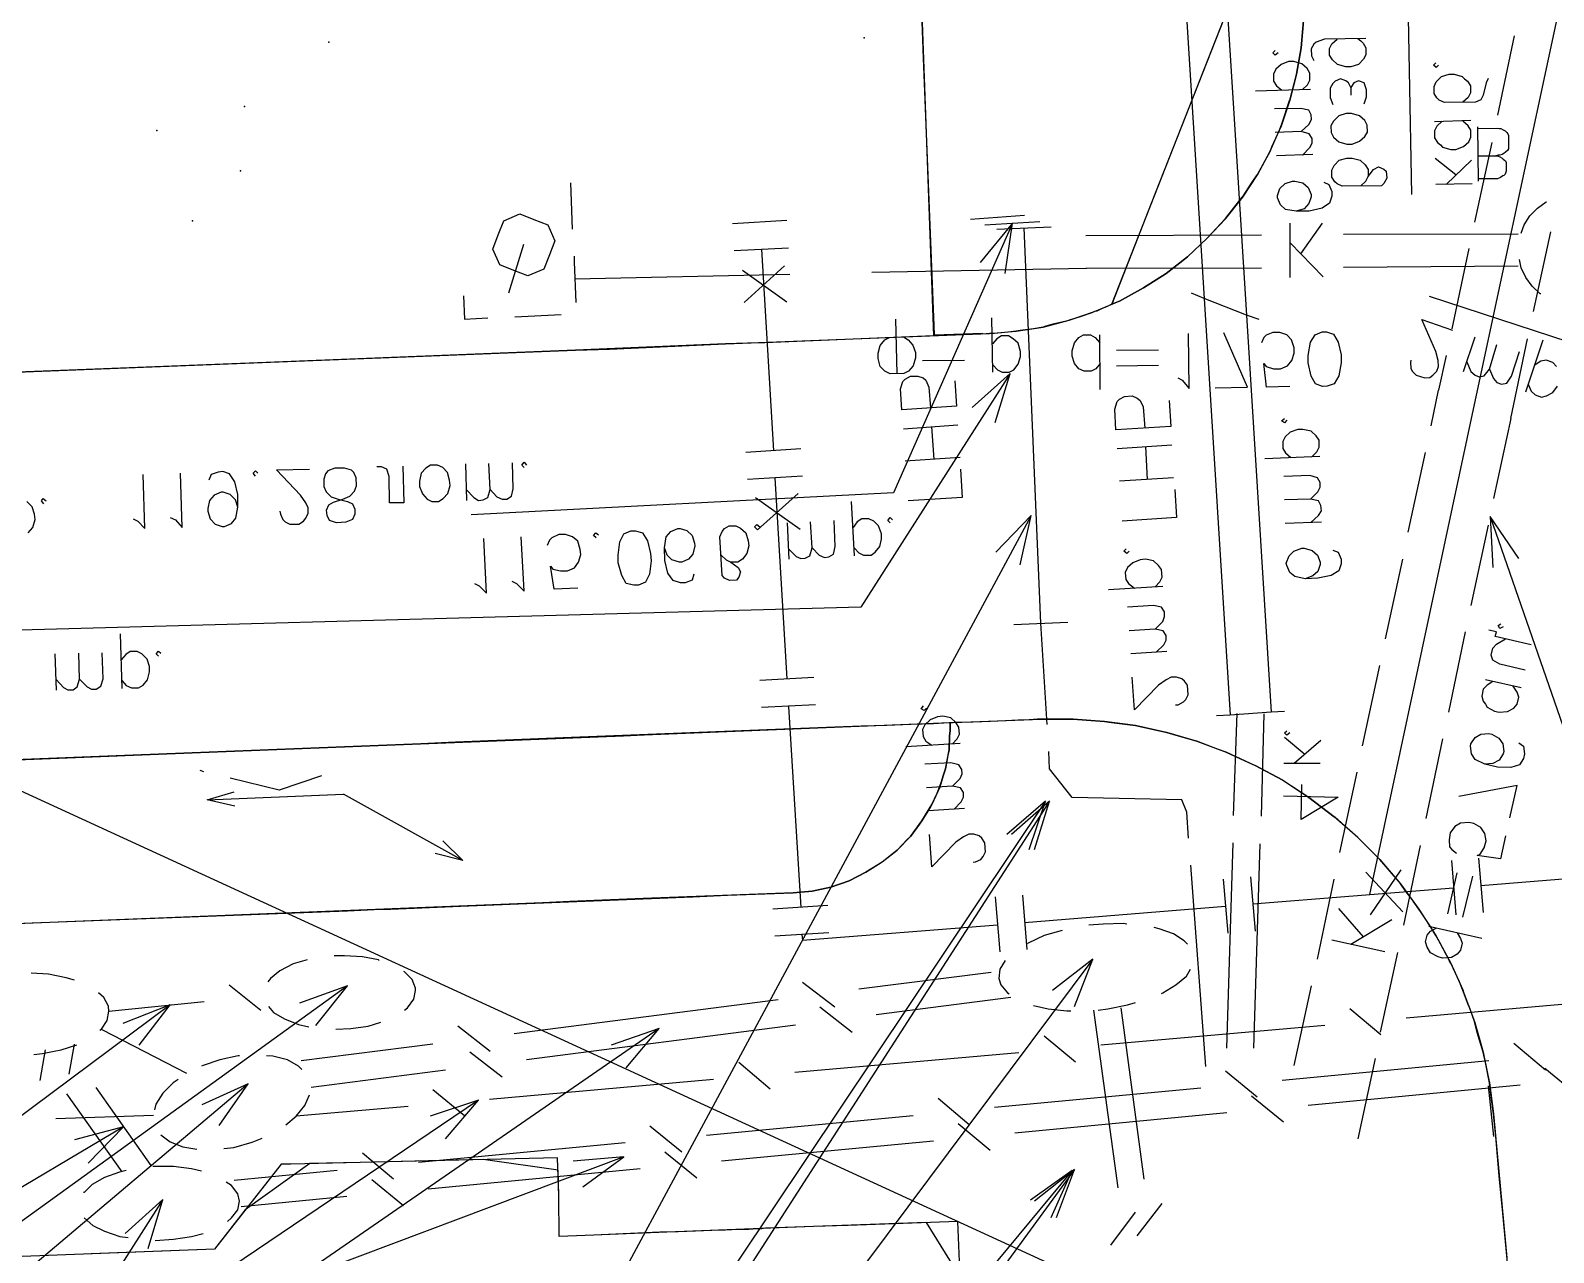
# Model space of a CAD drawing. Header units: metres. Extents: x 131 to 658, y 22 to 173.
# Drawn here: x 413.85 to 443.13, y 63.09 to 86.58 of the extents above; entities that cross this region are included whole.
import ezdxf

# ---------------------------------------------------------------- set-up
doc = ezdxf.new("R2010")
doc.units = ezdxf.units.M
for name, color, linetype in [('BOUNDARY', 7, 'Continuous'), ('BUILDING', 7, 'Continuous'), ('ELECTR_CABLE', 7, 'Continuous'), ('ELECTR_CABLE_COMM', 7, 'Continuous'), ('GAS', 7, 'Continuous'), ('GRASS', 7, 'Continuous'), ('OVERHEAD_POWER_LINE', 7, 'Continuous'), ('ROAD', 7, 'Continuous'), ('SEWER', 7, 'Continuous'), ('SIDEWALK_PATH', 7, 'Continuous'), ('TREE', 7, 'Continuous'), ('WATER_PIPELINE', 7, 'Continuous')]:
    doc.layers.add(name, color=color, linetype=linetype)

msp = doc.modelspace()

# ---------------------------------------------------------------- linework, layer by layer
at = {"layer": 'BOUNDARY'}
msp.add_lwpolyline([(431.72, 62.626), (431.076, 63.67), (428.901, 63.592), (428.901, 63.592), (427.747, 63.547), (426.082, 63.481), (424.684, 63.425), (424.684, 63.425), (424.018, 63.403), (424.018, 63.403), (424.007, 64.18), (424.007, 64.18), (423.996, 64.679), (422.554, 64.879), (420.19, 64.824), (420.19, 64.824), (419.225, 64.801), (417.982, 63.914), (417.394, 63.159), (417.394, 63.159), (415.019, 63.07)], dxfattribs=at)
at = {"layer": 'BUILDING'}
msp.add_lwpolyline([(417.449, 44.395), (417.386, 45.093), (417.32, 46.758), (417.264, 48.144), (415.599, 48.082), (413.954, 48.016), (413.931, 48.015), (411.911, 47.937), (411.843, 47.935), (410.579, 47.892), (409.899, 47.865), (379.687, 61.75), (389.49, 83.08), (442.488, 58.722), (432.685, 37.392)], close=True, dxfattribs=at)
at = {"layer": 'ELECTR_CABLE'}
for points in [[(436.458, 88.77), (435.504, 88.571), (435.504, 88.571), (440.308, 88.204), (440.308, 88.204), (440.397, 83.433)], [(435.992, 88.193), (436.413, 81.435)], [(436.78, 88.249), (437.224, 81.114)], [(439.521, 86.429), (438.722, 86.418), (438.722, 86.418), (438.566, 86.362), (438.566, 86.362), (438.522, 86.318), (438.522, 86.318), (438.466, 86.229), (438.466, 86.229), (438.477, 86.096), (438.477, 86.096), (438.522, 86.007)], [(439.365, 86.429), (439.421, 86.385), (439.421, 86.385), (439.465, 86.34), (439.465, 86.34), (439.521, 86.251), (439.521, 86.251), (439.521, 86.118), (439.521, 86.118), (439.476, 86.03), (439.476, 86.03), (439.376, 85.93), (439.376, 85.93), (439.232, 85.885), (439.232, 85.885), (439.132, 85.885), (439.132, 85.885), (438.977, 85.93), (438.977, 85.93), (438.877, 86.018), (438.877, 86.018), (438.821, 86.107), (438.821, 86.107), (438.821, 86.24), (438.821, 86.24), (438.866, 86.329), (438.866, 86.329), (438.966, 86.418)], [(437.834, 86.152), (437.778, 86.107), (437.778, 86.107), (437.734, 86.152), (437.734, 86.152), (437.778, 86.196)], [(438.3, 85.452), (438.4, 85.541), (438.4, 85.541), (438.444, 85.63), (438.444, 85.63), (438.444, 85.763), (438.444, 85.763), (438.389, 85.852), (438.389, 85.852), (438.289, 85.941), (438.289, 85.941), (438.133, 85.985), (438.133, 85.985), (438.034, 85.985), (438.034, 85.985), (437.889, 85.93), (437.889, 85.93), (437.789, 85.841), (437.789, 85.841), (437.745, 85.741), (437.745, 85.741), (437.745, 85.608), (437.745, 85.608), (437.801, 85.519), (437.801, 85.519), (437.9, 85.441)], [(440.919, 85.919), (440.874, 85.874), (440.874, 85.874), (440.819, 85.919), (440.819, 85.919), (440.863, 85.963)], [(439.232, 85.486), (439.188, 85.575), (439.188, 85.575), (439.132, 85.619), (439.132, 85.619), (439.032, 85.652), (439.032, 85.652), (438.932, 85.608), (438.932, 85.608), (438.888, 85.563), (438.888, 85.563), (438.833, 85.475), (438.833, 85.475), (438.833, 85.297), (438.833, 85.297), (438.888, 85.164)], [(439.487, 85.175), (439.532, 85.308), (439.532, 85.308), (439.532, 85.441), (439.532, 85.441), (439.487, 85.575), (439.487, 85.575), (439.376, 85.619), (439.376, 85.619), (439.288, 85.575), (439.288, 85.575), (439.232, 85.486), (439.232, 85.486), (439.232, 85.342)], [(441.873, 85.663), (441.829, 85.575), (441.829, 85.575), (441.773, 85.342), (441.773, 85.342), (441.729, 85.253), (441.729, 85.253), (441.629, 85.208), (441.629, 85.208), (441.03, 85.197), (441.03, 85.197), (440.93, 85.242), (440.93, 85.242), (440.885, 85.286), (440.885, 85.286), (440.83, 85.375), (440.83, 85.375), (440.83, 85.508), (440.83, 85.508), (440.874, 85.597), (440.874, 85.597), (440.974, 85.697), (440.974, 85.697), (441.119, 85.741), (441.119, 85.741), (441.218, 85.741), (441.218, 85.741), (441.374, 85.697), (441.374, 85.697), (441.418, 85.652), (441.418, 85.652), (441.474, 85.608), (441.474, 85.608), (441.529, 85.519), (441.529, 85.519), (441.529, 85.386), (441.529, 85.386), (441.485, 85.297), (441.485, 85.297), (441.385, 85.208)], [(438.455, 85.452), (437.401, 85.419)], [(438.278, 84.642), (438.422, 84.776), (438.422, 84.776), (438.477, 84.875), (438.477, 84.875), (438.466, 84.964), (438.466, 84.964), (438.422, 85.053), (438.422, 85.053), (438.267, 85.086), (438.267, 85.086), (437.767, 85.075)], [(439.554, 84.631), (439.543, 84.764), (439.543, 84.764), (439.498, 84.853), (439.498, 84.853), (439.399, 84.942), (439.399, 84.942), (439.243, 84.986), (439.243, 84.986), (439.143, 84.986), (439.143, 84.986), (438.999, 84.942), (438.999, 84.942), (438.899, 84.842), (438.899, 84.842), (438.844, 84.753), (438.844, 84.753), (438.855, 84.62), (438.855, 84.62), (438.899, 84.531), (438.899, 84.531), (438.999, 84.443), (438.999, 84.443), (439.154, 84.398), (439.154, 84.398), (439.254, 84.398), (439.254, 84.398), (439.399, 84.454), (439.399, 84.454), (439.498, 84.543), (439.498, 84.543), (439.554, 84.631)], [(438.3, 84.187), (438.444, 84.332), (438.444, 84.332), (438.489, 84.42), (438.489, 84.42), (438.489, 84.509), (438.489, 84.509), (438.433, 84.598), (438.433, 84.598), (438.278, 84.642), (438.278, 84.642), (437.778, 84.62)], [(441.54, 84.853), (440.841, 84.831)], [(440.985, 84.842), (440.885, 84.742), (440.885, 84.742), (440.841, 84.654), (440.841, 84.654), (440.841, 84.52), (440.841, 84.52), (440.897, 84.432), (440.897, 84.432), (440.952, 84.387), (440.952, 84.387), (440.996, 84.343), (440.996, 84.343), (441.152, 84.298), (441.152, 84.298), (441.252, 84.298), (441.252, 84.298), (441.396, 84.354), (441.396, 84.354), (441.496, 84.443), (441.496, 84.443), (441.54, 84.531), (441.54, 84.531), (441.54, 84.665), (441.54, 84.665), (441.485, 84.753), (441.485, 84.753), (441.385, 84.842)], [(438.5, 84.199), (437.801, 84.176)], [(439.421, 83.599), (439.521, 83.688), (439.521, 83.688), (439.565, 83.777), (439.565, 83.777), (439.665, 83.91), (439.665, 83.91), (439.765, 83.966), (439.765, 83.966), (439.865, 83.921), (439.865, 83.921), (439.909, 83.877), (439.909, 83.877), (439.92, 83.744), (439.92, 83.744), (439.865, 83.644), (439.865, 83.644), (439.82, 83.599), (439.82, 83.599), (439.066, 83.588), (439.066, 83.588), (438.966, 83.633), (438.966, 83.633), (438.921, 83.677), (438.921, 83.677), (438.866, 83.766), (438.866, 83.766), (438.866, 83.899), (438.866, 83.899), (438.91, 83.988), (438.91, 83.988), (439.01, 84.088), (439.01, 84.088), (439.154, 84.132), (439.154, 84.132), (439.254, 84.132), (439.254, 84.132), (439.41, 84.088), (439.41, 84.088), (439.509, 83.999), (439.509, 83.999), (439.565, 83.91), (439.565, 83.91), (439.565, 83.777)], [(441.252, 83.81), (440.852, 84.121)], [(441.551, 84.088), (441.063, 83.622)], [(438.711, 83.666), (438.81, 83.622), (438.81, 83.622), (438.866, 83.488), (438.866, 83.488), (438.866, 83.4), (438.866, 83.4), (438.821, 83.266), (438.821, 83.266), (438.677, 83.167), (438.677, 83.167), (438.433, 83.111), (438.433, 83.111), (438.178, 83.111), (438.178, 83.111), (437.978, 83.144), (437.978, 83.144), (437.878, 83.233), (437.878, 83.233), (437.823, 83.366), (437.823, 83.366), (437.823, 83.411), (437.823, 83.411), (437.867, 83.544), (437.867, 83.544), (437.967, 83.644), (437.967, 83.644), (438.111, 83.688), (438.111, 83.688), (438.156, 83.688), (438.156, 83.688), (438.311, 83.655), (438.311, 83.655), (438.411, 83.566), (438.411, 83.566), (438.466, 83.433), (438.466, 83.433), (438.466, 83.388), (438.466, 83.388), (438.422, 83.255), (438.422, 83.255), (438.333, 83.155), (438.333, 83.155), (438.178, 83.111)], [(441.562, 83.633), (440.863, 83.622)], [(432.585, 81.913), (432.729, 82.878), (432.729, 82.878), (430.443, 77.696), (430.443, 77.696), (422.321, 77.274)], [(431.919, 82.956), (432.962, 83.033)], [(432.729, 82.878), (432.108, 82.123)], [(432.197, 82.845), (433.251, 82.911)], [(432.43, 82.767), (433.473, 82.811)], [(433.273, 75.188), (432.951, 82.789)], [(437.468, 81.025), (437.224, 81.114), (437.224, 81.114), (436.413, 81.435), (436.413, 81.435), (436.169, 81.535)], [(436.413, 81.435), (436.913, 73.424)], [(446.733, 78.905), (447.632, 78.517), (447.632, 78.517), (446.112, 79.715), (446.112, 79.715), (440.741, 81.469)], [(437.224, 81.114), (437.701, 73.479)], [(440.386, 80.248), (440.375, 80.204), (440.375, 80.204), (440.386, 80.093), (440.386, 80.093), (440.408, 80.037), (440.408, 80.037), (440.486, 79.96), (440.486, 79.96), (440.652, 79.904), (440.652, 79.904), (440.752, 79.915), (440.752, 79.915), (440.808, 79.96), (440.808, 79.96), (440.885, 80.037), (440.885, 80.037), (440.919, 80.126), (440.919, 80.126), (440.908, 80.237), (440.908, 80.237), (440.863, 80.415), (440.863, 80.415), (440.597, 81.025), (440.597, 81.025), (441.185, 80.825)], [(441.396, 80.026), (441.618, 80.692)], [(441.463, 80.215), (441.54, 80.026), (441.54, 80.026), (441.618, 79.96), (441.618, 79.96), (441.696, 79.926), (441.696, 79.926), (441.795, 79.948), (441.795, 79.948), (441.895, 80.071), (441.895, 80.071), (442.04, 80.548)], [(442.594, 79.638), (442.927, 80.636)], [(441.895, 80.071), (441.973, 79.893), (441.973, 79.893), (442.04, 79.815), (442.04, 79.815), (442.128, 79.782), (442.128, 79.782), (442.228, 79.804), (442.228, 79.804), (442.317, 79.937), (442.317, 79.937), (442.472, 80.415)], [(443.183, 80.126), (443.116, 80.204), (443.116, 80.204), (442.983, 80.248), (442.983, 80.248), (442.883, 80.226), (442.883, 80.226), (442.772, 80.159)], [(432.396, 79.05), (432.685, 79.993), (432.685, 79.993), (429.811, 75.499), (429.811, 75.499), (408.261, 74.911)], [(431.62, 79.849), (431.653, 79.36), (431.653, 79.36), (430.599, 79.294), (430.599, 79.294), (430.577, 79.693), (430.577, 79.693), (430.621, 79.838), (430.621, 79.838), (430.665, 79.882), (430.665, 79.882), (430.765, 79.937), (430.765, 79.937), (430.909, 79.937), (430.909, 79.937), (431.009, 79.904), (431.009, 79.904), (431.065, 79.86), (431.065, 79.86), (431.12, 79.727), (431.12, 79.727), (431.154, 79.327)], [(432.685, 79.993), (431.953, 79.338)], [(442.639, 79.782), (442.694, 79.649), (442.694, 79.649), (442.772, 79.582), (442.772, 79.582), (442.894, 79.538), (442.894, 79.538), (442.994, 79.56), (442.994, 79.56), (443.116, 79.627), (443.116, 79.627), (443.205, 79.749)], [(435.737, 79.471), (435.77, 78.972), (435.77, 78.972), (434.716, 78.905), (434.716, 78.905), (434.693, 79.305), (434.693, 79.305), (434.738, 79.449), (434.738, 79.449), (434.782, 79.494), (434.782, 79.494), (434.882, 79.549), (434.882, 79.549), (435.026, 79.56), (435.026, 79.56), (435.126, 79.516), (435.126, 79.516), (435.182, 79.471), (435.182, 79.471), (435.237, 79.349), (435.237, 79.349), (435.271, 78.939)], [(438, 79.094), (437.956, 79.039), (437.956, 79.039), (437.9, 79.083), (437.9, 79.083), (437.956, 79.127)], [(430.632, 78.928), (431.675, 79.005)], [(431.22, 78.339), (431.176, 78.972)], [(438.477, 78.384), (438.577, 78.484), (438.577, 78.484), (438.622, 78.572), (438.622, 78.572), (438.622, 78.706), (438.622, 78.706), (438.566, 78.794), (438.566, 78.794), (438.466, 78.883), (438.466, 78.883), (438.311, 78.916), (438.311, 78.916), (438.211, 78.916), (438.211, 78.916), (438.067, 78.861), (438.067, 78.861), (437.967, 78.772), (437.967, 78.772), (437.923, 78.683), (437.923, 78.683), (437.923, 78.55), (437.923, 78.55), (437.978, 78.462), (437.978, 78.462), (438.078, 78.373)], [(434.738, 78.55), (435.792, 78.617)], [(435.326, 77.951), (435.293, 78.584)], [(431.72, 78.373), (430.665, 78.306)], [(438.633, 78.395), (437.579, 78.351)], [(431.731, 78.151), (431.764, 77.607), (431.764, 77.607), (430.721, 77.54)], [(435.825, 77.984), (434.782, 77.918)], [(438.455, 77.574), (438.6, 77.718), (438.6, 77.718), (438.644, 77.807), (438.644, 77.807), (438.644, 77.896), (438.644, 77.896), (438.588, 77.984), (438.588, 77.984), (438.444, 78.029), (438.444, 78.029), (437.945, 78.007)], [(435.848, 77.762), (435.881, 77.219), (435.881, 77.219), (434.838, 77.152)], [(429.689, 76.486), (429.633, 77.529)], [(438.466, 77.13), (438.611, 77.263), (438.611, 77.263), (438.666, 77.352), (438.666, 77.352), (438.655, 77.452), (438.655, 77.452), (438.611, 77.54), (438.611, 77.54), (438.455, 77.574), (438.455, 77.574), (437.956, 77.563)], [(432.874, 76.309), (433.084, 77.263), (418.437, 50.054), (419.211, 30.829)], [(426.604, 76.131), (426.571, 76.02), (426.571, 76.02), (426.438, 75.965), (426.438, 75.965), (426.349, 75.965), (426.349, 75.965), (426.204, 76.009), (426.204, 76.009), (426.105, 76.153), (426.105, 76.153), (426.049, 76.398), (426.049, 76.398), (426.038, 76.642), (426.038, 76.642), (426.071, 76.852), (426.071, 76.852), (426.16, 76.952), (426.16, 76.952), (426.293, 77.008), (426.293, 77.008), (426.338, 77.008), (426.338, 77.008), (426.471, 76.975), (426.471, 76.975), (426.571, 76.875), (426.571, 76.875), (426.615, 76.73), (426.615, 76.73), (426.626, 76.675), (426.626, 76.675), (426.582, 76.52), (426.582, 76.52), (426.504, 76.42), (426.504, 76.42), (426.371, 76.364), (426.371, 76.364), (426.327, 76.364), (426.327, 76.364), (426.182, 76.409), (426.182, 76.409), (426.093, 76.497), (426.093, 76.497), (426.038, 76.642)], [(427.126, 76.497), (427.225, 76.409), (427.225, 76.409), (427.314, 76.364), (427.314, 76.364), (427.458, 76.264), (427.458, 76.264), (427.503, 76.176), (427.503, 76.176), (427.47, 76.076), (427.47, 76.076), (427.425, 76.02), (427.425, 76.02), (427.292, 76.009), (427.292, 76.009), (427.192, 76.054), (427.192, 76.054), (427.148, 76.109), (427.148, 76.109), (427.103, 76.852), (427.103, 76.852), (427.148, 76.952), (427.148, 76.952), (427.192, 77.008), (427.192, 77.008), (427.281, 77.063), (427.281, 77.063), (427.414, 77.063), (427.414, 77.063), (427.503, 77.019), (427.503, 77.019), (427.603, 76.93), (427.603, 76.93), (427.647, 76.775), (427.647, 76.775), (427.658, 76.675), (427.658, 76.675), (427.625, 76.531), (427.625, 76.531), (427.536, 76.42), (427.536, 76.42), (427.447, 76.364), (427.447, 76.364), (427.314, 76.364)], [(427.825, 76.986), (427.769, 77.041), (427.769, 77.041), (427.813, 77.086), (427.813, 77.086), (427.869, 77.041)], [(428.435, 76.42), (428.402, 77.119)], [(428.424, 76.619), (428.568, 76.475), (428.568, 76.475), (428.657, 76.431), (428.657, 76.431), (428.746, 76.442), (428.746, 76.442), (428.834, 76.486), (428.834, 76.486), (428.879, 76.642), (428.879, 76.642), (428.846, 77.141)], [(428.879, 76.642), (429.012, 76.497), (429.012, 76.497), (429.112, 76.453), (429.112, 76.453), (429.201, 76.464), (429.201, 76.464), (429.289, 76.52), (429.289, 76.52), (429.323, 76.664), (429.323, 76.664), (429.3, 77.163)], [(429.689, 76.631), (429.778, 76.542), (429.778, 76.542), (429.866, 76.497), (429.866, 76.497), (430.011, 76.497), (430.011, 76.497), (430.088, 76.553), (430.088, 76.553), (430.177, 76.664), (430.177, 76.664), (430.21, 76.808), (430.21, 76.808), (430.21, 76.908), (430.21, 76.908), (430.155, 77.063), (430.155, 77.063), (430.066, 77.152), (430.066, 77.152), (429.966, 77.196), (429.966, 77.196), (429.833, 77.196), (429.833, 77.196), (429.744, 77.141), (429.744, 77.141), (429.667, 77.03)], [(430.377, 77.119), (430.332, 77.163), (430.332, 77.163), (430.377, 77.219), (430.377, 77.219), (430.421, 77.174)], [(433.084, 77.263), (432.408, 76.553)], [(438.666, 77.13), (437.967, 77.108)], [(422.387, 75.954), (422.476, 75.909), (422.476, 75.909), (422.62, 75.765), (422.62, 75.765), (422.565, 76.819)], [(423.108, 75.998), (423.197, 75.954), (423.197, 75.954), (423.342, 75.809), (423.342, 75.809), (423.286, 76.852)], [(424.373, 75.865), (423.919, 75.843), (423.919, 75.843), (423.852, 76.287), (423.852, 76.287), (423.896, 76.231), (423.896, 76.231), (424.041, 76.198), (424.041, 76.198), (424.174, 76.198), (424.174, 76.198), (424.307, 76.253), (424.307, 76.253), (424.385, 76.364), (424.385, 76.364), (424.429, 76.508), (424.429, 76.508), (424.418, 76.608), (424.418, 76.608), (424.373, 76.764), (424.373, 76.764), (424.274, 76.852), (424.274, 76.852), (424.14, 76.897), (424.14, 76.897), (424.007, 76.897), (424.007, 76.897), (423.874, 76.83), (423.874, 76.83), (423.83, 76.786), (423.83, 76.786), (423.785, 76.686)], [(424.729, 76.83), (424.673, 76.875), (424.673, 76.875), (424.718, 76.93), (424.718, 76.93), (424.773, 76.886)], [(425.45, 75.92), (425.306, 75.954), (425.306, 75.954), (425.217, 76.109), (425.217, 76.109), (425.15, 76.353), (425.15, 76.353), (425.15, 76.497), (425.15, 76.497), (425.184, 76.753), (425.184, 76.753), (425.261, 76.908), (425.261, 76.908), (425.394, 76.963), (425.394, 76.963), (425.483, 76.963), (425.483, 76.963), (425.616, 76.93), (425.616, 76.93), (425.716, 76.775), (425.716, 76.775), (425.772, 76.531), (425.772, 76.531), (425.783, 76.386), (425.783, 76.386), (425.75, 76.131), (425.75, 76.131), (425.672, 75.976), (425.672, 75.976), (425.539, 75.92), (425.539, 75.92), (425.45, 75.92)], [(434.971, 76.575), (434.927, 76.531), (434.927, 76.531), (434.871, 76.575), (434.871, 76.575), (434.915, 76.619)], [(435.47, 75.887), (435.559, 75.987), (435.559, 75.987), (435.603, 76.076), (435.603, 76.076), (435.592, 76.22), (435.592, 76.22), (435.537, 76.298), (435.537, 76.298), (435.437, 76.386), (435.437, 76.386), (435.282, 76.42), (435.282, 76.42), (435.182, 76.409), (435.182, 76.409), (435.038, 76.353), (435.038, 76.353), (434.938, 76.264), (434.938, 76.264), (434.893, 76.164), (434.893, 76.164), (434.904, 76.031), (434.904, 76.031), (434.96, 75.954), (434.96, 75.954), (435.071, 75.865)], [(438.888, 76.597), (438.988, 76.553), (438.988, 76.553), (439.043, 76.42), (439.043, 76.42), (439.043, 76.331), (439.043, 76.331), (438.999, 76.198), (438.999, 76.198), (438.855, 76.109), (438.855, 76.109), (438.6, 76.054), (438.6, 76.054), (438.355, 76.042), (438.355, 76.042), (438.156, 76.087), (438.156, 76.087), (438.056, 76.164), (438.056, 76.164), (438, 76.298), (438, 76.298), (437.989, 76.342), (437.989, 76.342), (438.045, 76.486), (438.045, 76.486), (438.133, 76.575), (438.133, 76.575), (438.289, 76.631), (438.289, 76.631), (438.333, 76.631), (438.333, 76.631), (438.489, 76.586), (438.489, 76.586), (438.588, 76.497), (438.588, 76.497), (438.644, 76.364), (438.644, 76.364), (438.644, 76.32), (438.644, 76.32), (438.6, 76.187), (438.6, 76.187), (438.5, 76.098), (438.5, 76.098), (438.355, 76.042)], [(435.615, 75.898), (434.571, 75.832)], [(435.47, 75.077), (435.615, 75.221), (435.615, 75.221), (435.648, 75.321), (435.648, 75.321), (435.648, 75.41), (435.648, 75.41), (435.592, 75.499), (435.592, 75.499), (435.437, 75.532), (435.437, 75.532), (434.938, 75.499)], [(415.618, 73.934), (415.585, 74.988)], [(432.752, 75.166), (433.795, 75.21)], [(433.395, 73.246), (433.273, 75.188)], [(435.492, 74.633), (435.637, 74.777), (435.637, 74.777), (435.681, 74.866), (435.681, 74.866), (435.681, 74.955), (435.681, 74.955), (435.626, 75.044), (435.626, 75.044), (435.47, 75.077), (435.47, 75.077), (434.971, 75.044)], [(416.317, 74.555), (416.273, 74.6), (416.273, 74.6), (416.317, 74.655), (416.317, 74.655), (416.362, 74.611)], [(414.353, 73.901), (414.331, 74.6)], [(414.353, 74.1), (414.486, 73.956), (414.486, 73.956), (414.575, 73.912), (414.575, 73.912), (414.675, 73.912), (414.675, 73.912), (414.753, 73.967), (414.753, 73.967), (414.797, 74.112), (414.797, 74.112), (414.786, 74.611)], [(414.797, 74.112), (414.941, 73.967), (414.941, 73.967), (415.03, 73.923), (415.03, 73.923), (415.119, 73.923), (415.119, 73.923), (415.208, 73.978), (415.208, 73.978), (415.252, 74.123), (415.252, 74.123), (415.23, 74.622)], [(415.607, 74.089), (415.696, 73.99), (415.696, 73.99), (415.796, 73.945), (415.796, 73.945), (415.929, 73.945), (415.929, 73.945), (416.018, 74.001), (416.018, 74.001), (416.106, 74.1), (416.106, 74.1), (416.14, 74.256), (416.14, 74.256), (416.14, 74.356), (416.14, 74.356), (416.095, 74.5), (416.095, 74.5), (415.995, 74.6), (415.995, 74.6), (415.907, 74.644), (415.907, 74.644), (415.773, 74.644), (415.773, 74.644), (415.685, 74.589), (415.685, 74.589), (415.596, 74.489)], [(435.692, 74.644), (435.004, 74.6)], [(435.859, 73.623), (435.914, 73.623), (435.914, 73.623), (436.014, 73.679), (436.014, 73.679), (436.058, 73.723), (436.058, 73.723), (436.103, 73.812), (436.103, 73.812), (436.092, 74.001), (436.092, 74.001), (436.036, 74.078), (436.036, 74.078), (435.981, 74.123), (435.981, 74.123), (435.881, 74.156), (435.881, 74.156), (435.781, 74.156), (435.781, 74.156), (435.681, 74.1), (435.681, 74.1), (435.537, 74.001), (435.537, 74.001), (435.071, 73.523), (435.071, 73.523), (435.026, 74.156)], [(431.076, 73.557), (431.032, 73.512), (431.032, 73.512), (430.976, 73.546), (430.976, 73.546), (431.02, 73.601)], [(437.956, 73.49), (437.701, 73.479), (437.701, 73.479), (436.913, 73.424), (436.913, 73.424), (436.647, 73.412)], [(431.575, 72.869), (431.664, 72.969), (431.664, 72.969), (431.708, 73.057), (431.708, 73.057), (431.697, 73.191), (431.697, 73.191), (431.642, 73.279), (431.642, 73.279), (431.542, 73.368), (431.542, 73.368), (431.387, 73.401), (431.387, 73.401), (431.287, 73.39), (431.287, 73.39), (431.143, 73.335), (431.143, 73.335), (431.043, 73.235), (431.043, 73.235), (430.998, 73.146), (430.998, 73.146), (431.009, 73.013), (431.009, 73.013), (431.065, 72.924), (431.065, 72.924), (431.176, 72.847)], [(436.979, 71.493), (437.046, 73.457)], [(437.512, 71.482), (437.568, 73.446)], [(438.056, 73.08), (438, 73.035), (438, 73.035), (437.956, 73.08), (437.956, 73.08), (438, 73.124)], [(438.344, 72.669), (437.956, 72.991)], [(438.655, 72.935), (438.145, 72.491)], [(431.72, 72.88), (430.676, 72.813)], [(436.114, 71.06), (436.081, 71.559), (436.081, 71.559), (435.981, 71.792), (435.981, 71.792), (433.872, 71.837), (433.872, 71.837), (433.44, 72.392), (433.44, 72.392), (433.428, 72.724)], [(417.183, 72.336), (417.116, 72.358)], [(431.575, 72.059), (431.72, 72.203), (431.72, 72.203), (431.764, 72.292), (431.764, 72.292), (431.753, 72.38), (431.753, 72.38), (431.697, 72.469), (431.697, 72.469), (431.542, 72.503), (431.542, 72.503), (431.043, 72.48)], [(438.644, 72.491), (437.945, 72.491)], [(419.447, 72.258), (418.636, 71.981), (418.636, 71.981), (417.693, 72.214)], [(431.609, 71.615), (431.742, 71.759), (431.742, 71.759), (431.786, 71.848), (431.786, 71.848), (431.786, 71.937), (431.786, 71.937), (431.731, 72.025), (431.731, 72.025), (431.575, 72.059), (431.575, 72.059), (431.076, 72.025)], [(437.934, 71.87), (438.988, 71.848), (438.988, 71.848), (438.278, 71.415), (438.278, 71.415), (438.289, 72.092)], [(433.051, 70.838), (433.362, 71.77), (433.362, 71.77), (418.925, 50.176), (418.925, 50.176), (419.569, 34.03)], [(433.151, 70.838), (433.44, 71.77), (433.44, 71.77), (419.779, 50.575), (419.779, 50.575), (420.09, 42.752)], [(433.362, 71.77), (432.618, 71.127)], [(433.44, 71.77), (432.707, 71.127)], [(431.808, 71.626), (431.109, 71.582)], [(431.975, 70.594), (432.019, 70.605), (432.019, 70.605), (432.119, 70.649), (432.119, 70.649), (432.163, 70.705), (432.163, 70.705), (432.208, 70.794), (432.208, 70.794), (432.197, 70.971), (432.197, 70.971), (432.141, 71.06), (432.141, 71.06), (432.086, 71.104), (432.086, 71.104), (431.986, 71.138), (431.986, 71.138), (431.886, 71.138), (431.886, 71.138), (431.786, 71.082), (431.786, 71.082), (431.642, 70.982), (431.642, 70.982), (431.176, 70.505), (431.176, 70.505), (431.131, 71.127)], [(436.846, 67.021), (436.968, 70.971)], [(437.368, 67.021), (437.49, 70.949)], [(436.447, 66.666), (436.158, 70.538)], [(441.873, 66.299), (441.973, 65.323)], [(433.473, 63.769), (433.872, 64.668), (433.872, 64.668), (423.808, 52.528), (423.808, 52.528), (424.174, 44.661)], [(433.573, 63.769), (433.917, 64.69), (433.917, 64.69), (425.75, 53.505), (425.75, 53.505), (426.105, 44.539)], [(433.872, 64.668), (433.073, 64.102)], [(433.917, 64.69), (433.151, 64.08)]]:
    msp.add_lwpolyline(points, dxfattribs=at)
at = {"layer": 'ELECTR_CABLE_COMM'}
for points in [[(434.927, 69.407), (434.86, 69.418), (434.86, 69.418), (434.472, 69.407), (434.472, 69.407), (434.194, 69.384)], [(433.684, 69.284), (433.34, 69.185), (433.34, 69.185), (433.029, 69.04), (433.029, 69.04), (432.996, 69.029)], [(436.092, 69.018), (436.025, 69.085), (436.025, 69.085), (435.825, 69.218), (435.825, 69.218), (435.548, 69.318), (435.548, 69.318), (435.448, 69.34)], [(420.556, 68.707), (420.545, 68.719), (420.545, 68.719), (420.234, 68.774), (420.234, 68.774), (419.89, 68.796), (419.89, 68.796), (419.691, 68.796)], [(419.169, 68.719), (418.903, 68.641), (418.903, 68.641), (418.648, 68.508), (418.648, 68.508), (418.47, 68.363), (418.47, 68.363), (418.415, 68.297)], [(433.917, 67.82), (434.272, 68.73), (434.272, 68.73), (421.599, 51.763), (421.599, 51.763), (421.954, 42.774)], [(432.585, 68.707), (432.485, 68.541), (432.485, 68.541), (432.463, 68.363)], [(434.272, 68.73), (433.495, 68.13)], [(435.592, 68.075), (435.615, 68.086), (435.615, 68.086), (435.87, 68.241), (435.87, 68.241), (436.07, 68.408), (436.07, 68.408), (436.147, 68.541)], [(419.336, 67.454), (419.946, 68.219), (419.946, 68.219), (411.945, 62.438), (411.945, 62.438), (412.267, 54.16)], [(414.697, 68.33), (414.542, 68.375), (414.542, 68.375), (414.198, 68.441), (414.198, 68.441), (413.865, 68.463)], [(417.671, 68.241), (418.281, 67.753)], [(419.946, 68.219), (419.025, 67.886)], [(421.255, 68.13), (421.255, 68.175), (421.255, 68.175), (421.189, 68.341), (421.189, 68.341), (421.044, 68.486), (421.044, 68.486), (421.033, 68.497)], [(429.312, 67.809), (428.69, 68.286)], [(432.319, 68.474), (429.778, 68.153)], [(432.463, 68.363), (432.507, 68.241), (432.507, 68.241), (432.63, 68.086), (432.63, 68.086), (432.663, 68.064)], [(415.363, 67.731), (415.352, 67.831), (415.352, 67.831), (415.263, 67.997), (415.263, 67.997), (415.163, 68.086)], [(415.363, 67.731), (417.194, 67.92)], [(421.044, 67.753), (421.1, 67.798), (421.1, 67.798), (421.222, 67.964), (421.222, 67.964), (421.255, 68.13)], [(428.224, 67.953), (423.153, 67.298)], [(432.696, 67.997), (430.111, 67.664)], [(444.603, 67.975), (440.297, 67.598)], [(415.94, 67.076), (416.539, 67.853), (416.539, 67.853), (408.139, 61.594), (408.139, 61.594), (408.294, 57.589)], [(415.185, 67.365), (415.219, 67.387), (415.219, 67.387), (415.33, 67.553), (415.33, 67.553), (415.363, 67.731)], [(416.539, 67.853), (415.629, 67.498)], [(418.426, 67.82), (418.526, 67.709), (418.526, 67.709), (418.736, 67.587), (418.736, 67.587), (419.003, 67.476), (419.003, 67.476), (419.202, 67.431)], [(429.644, 67.32), (429.023, 67.809)], [(433.129, 67.842), (433.417, 67.775), (433.417, 67.775), (433.772, 67.742), (433.772, 67.742), (433.85, 67.742)], [(434.76, 64.335), (434.294, 67.753)], [(434.372, 67.753), (434.56, 67.775), (434.56, 67.775), (434.938, 67.853), (434.938, 67.853), (435.093, 67.897)], [(435.259, 64.502), (434.816, 67.798)], [(439.809, 67.276), (439.21, 67.775)], [(416.861, 66.532), (415.23, 67.376)], [(425.306, 66.643), (425.938, 67.398), (425.938, 67.398), (418.892, 62.538), (418.892, 62.538), (419.091, 57.589)], [(419.724, 67.387), (420.012, 67.398), (420.012, 67.398), (420.345, 67.442), (420.345, 67.442), (420.589, 67.52)], [(422.687, 66.954), (422.065, 67.442)], [(428.557, 67.465), (423.386, 66.799)], [(425.938, 67.398), (425.017, 67.076)], [(438.733, 67.454), (434.427, 67.076)], [(413.92, 66.899), (414.087, 66.921), (414.087, 66.921), (414.309, 66.965), (414.309, 66.965), (414.442, 66.987), (414.442, 66.987), (414.742, 67.087)], [(414.597, 66.521), (414.697, 67.098)], [(421.588, 67.098), (419.058, 66.777)], [(433.939, 66.754), (433.34, 67.254)], [(442.972, 66.599), (442.361, 67.11)], [(414.042, 66.399), (414.142, 66.987)], [(417.494, 66.799), (417.172, 66.688), (417.172, 66.688), (417.138, 66.677)], [(417.871, 66.876), (417.849, 66.876), (417.849, 66.876), (417.494, 66.799)], [(419.069, 66.61), (419.003, 66.677), (419.003, 66.677), (418.792, 66.799), (418.792, 66.799), (418.514, 66.865), (418.514, 66.865), (418.392, 66.876)], [(422.92, 66.466), (422.298, 66.943)], [(428.069, 66.233), (427.47, 66.743)], [(432.851, 66.932), (428.546, 66.555)], [(441.884, 66.777), (437.912, 66.399)], [(421.832, 66.599), (419.247, 66.266)], [(437.434, 66.078), (436.824, 66.577)], [(443.571, 66.133), (442.961, 66.632)], [(417.482, 65.534), (418.037, 66.333), (418.037, 66.333), (413.61, 62.593), (413.61, 62.593), (413.931, 54.348)], [(416.173, 64.768), (415.119, 66.266)], [(416.695, 66.422), (416.595, 66.355), (416.595, 66.355), (416.395, 66.155), (416.395, 66.155), (416.262, 65.944), (416.262, 65.944), (416.24, 65.833)], [(418.037, 66.333), (417.15, 65.933)], [(422.199, 65.722), (421.588, 66.222)], [(426.981, 66.422), (422.676, 66.033)], [(436.347, 66.255), (432.385, 65.878)], [(442.483, 66.311), (438.411, 65.922)], [(415.618, 64.646), (414.553, 66.144)], [(421.832, 65.279), (422.465, 66.022), (422.465, 66.022), (417.016, 62.338), (417.016, 62.338), (417.194, 57.844)], [(418.759, 65.545), (418.958, 65.711), (418.958, 65.711), (419.125, 65.922), (419.125, 65.922), (419.214, 66.122)], [(421.111, 65.9), (418.958, 65.711)], [(422.465, 66.022), (421.533, 65.711)], [(431.897, 65.545), (431.298, 66.055)], [(437.934, 65.6), (437.323, 66.1)], [(414.342, 65.667), (416.217, 65.734)], [(430.821, 65.722), (426.848, 65.345)], [(436.846, 65.778), (432.774, 65.39)], [(414.963, 64.813), (415.64, 65.512), (415.64, 65.512), (410.114, 62.227), (410.114, 62.227), (410.314, 57.267)], [(415.64, 65.512), (414.697, 65.256)], [(416.362, 65.356), (416.539, 65.223), (416.539, 65.223), (416.783, 65.123), (416.783, 65.123), (417.05, 65.079)], [(417.571, 65.09), (417.76, 65.112), (417.76, 65.112), (418.115, 65.212), (418.115, 65.212), (418.304, 65.29)], [(426.371, 65.023), (425.761, 65.523)], [(432.297, 65.057), (431.686, 65.567)], [(420.834, 64.502), (420.234, 65.001)], [(425.283, 65.201), (421.311, 64.824)], [(426.659, 64.524), (426.049, 65.023)], [(431.209, 65.234), (427.137, 64.846)], [(417.138, 64.657), (416.95, 64.702), (416.95, 64.702), (416.606, 64.746), (416.606, 64.746), (416.251, 64.746), (416.251, 64.746), (416.206, 64.746)], [(424.473, 64.358), (425.261, 64.935), (425.261, 64.935), (418.892, 62.538), (418.892, 62.538), (419.091, 57.589)], [(425.572, 64.702), (421.499, 64.313)], [(425.261, 64.935), (424.285, 64.846)], [(415.696, 64.668), (415.563, 64.635), (415.563, 64.635), (415.274, 64.535), (415.274, 64.535), (415.041, 64.402), (415.041, 64.402), (414.886, 64.247), (414.886, 64.247), (414.875, 64.247)], [(417.871, 64.08), (417.838, 64.224), (417.838, 64.224), (417.715, 64.38), (417.715, 64.38), (417.616, 64.446)], [(419.746, 64.668), (417.771, 64.48)], [(421.022, 63.991), (420.412, 64.491)], [(416.118, 63.17), (416.395, 64.113), (416.395, 64.113), (415.374, 62.504), (415.374, 62.504), (415.696, 54.259)], [(416.395, 64.113), (415.674, 63.459)], [(419.935, 64.169), (417.904, 63.969)], [(417.638, 63.692), (417.715, 63.758), (417.715, 63.758), (417.838, 63.914), (417.838, 63.914), (417.871, 64.08)], [(434.616, 63.237), (435.093, 63.869)], [(435.126, 63.414), (435.603, 64.036)], [(414.886, 63.758), (415.052, 63.614), (415.052, 63.614), (415.274, 63.503), (415.274, 63.503), (415.574, 63.403), (415.574, 63.403), (415.729, 63.381)], [(416.251, 63.326), (416.606, 63.348), (416.606, 63.348), (416.95, 63.403), (416.95, 63.403), (417.172, 63.459)]]:
    msp.add_lwpolyline(points, dxfattribs=at)
at = {"layer": 'GAS'}
for points in [[(428.391, 82.934), (427.347, 82.867)], [(428.424, 82.401), (427.381, 82.345)], [(427.902, 82.379), (428.135, 78.506)], [(427.536, 81.979), (428.391, 81.369)], [(427.569, 81.358), (428.346, 82.057)], [(428.657, 78.539), (427.603, 78.473)], [(428.69, 78.018), (427.636, 77.951)], [(428.158, 77.984), (428.391, 74.123)], [(427.791, 77.607), (428.646, 76.997)], [(427.825, 76.986), (428.612, 77.685)], [(428.912, 74.145), (427.869, 74.089)], [(428.945, 73.623), (427.902, 73.568)], [(428.424, 73.59), (428.657, 69.728)], [(441.163, 70.627), (441.252, 69.584)], [(441.684, 70.672), (441.773, 69.628)], [(436.78, 70.272), (436.868, 69.229)], [(437.301, 70.317), (437.39, 69.273)], [(440.231, 69.64), (439.521, 70.405)], [(439.609, 69.584), (440.197, 70.45)], [(441.729, 70.15), (445.591, 70.461)], [(437.346, 69.795), (441.207, 70.106)], [(429.178, 69.762), (428.124, 69.695)], [(432.396, 69.928), (432.485, 68.874)], [(432.918, 69.961), (433.007, 68.918)], [(432.962, 69.44), (436.824, 69.751)], [(428.679, 69.207), (428.69, 69.096), (428.69, 69.096), (432.441, 69.395)], [(429.201, 69.24), (428.158, 69.174)]]:
    msp.add_lwpolyline(points, dxfattribs=at)
at = {"layer": 'GRASS'}
for points in [[(398.008, 88.382), (416.339, 88.837), (419.979, 88.926), (423.342, 89.003), (429.866, 89.159), (430.066, 89.148), (430.255, 89.092), (430.432, 89.015), (430.599, 88.892), (430.732, 88.748), (430.832, 88.571), (430.898, 88.382), (430.932, 88.271), (430.943, 88.16), (431.209, 80.714), (427.969, 80.581), (427.913, 80.581), (427.847, 80.581), (427.214, 80.559), (424.329, 80.437), (418.381, 80.204), (414.431, 80.048), (410.414, 79.893), (392.37, 79.172)], [(410.88, 72.458), (416.473, 72.68), (425.25, 73.024), (425.65, 73.046), (431.531, 73.279), (431.531, 73.124), (431.52, 73.024), (431.509, 72.758), (431.487, 72.647), (431.442, 72.392), (431.398, 72.258), (431.331, 72.036), (431.176, 71.704), (431.143, 71.648), (430.987, 71.393), (430.943, 71.326), (430.765, 71.093), (430.71, 71.038), (430.51, 70.827), (430.222, 70.594), (429.911, 70.405), (429.589, 70.239), (429.234, 70.117), (428.879, 70.039), (428.513, 70.006), (425.627, 69.895), (424.218, 69.839), (423.697, 69.817), (411.49, 69.329)]]:
    msp.add_lwpolyline(points, dxfattribs=at)
at = {"layer": 'OVERHEAD_POWER_LINE'}
for points in [[(417.782, 71.67), (417.249, 71.792), (417.249, 71.792), (417.771, 71.948)], [(417.249, 71.792), (419.868, 71.903)], [(422.165, 70.627), (419.868, 71.903)], [(421.777, 71.004), (422.165, 70.627), (422.165, 70.627), (421.633, 70.76)]]:
    msp.add_lwpolyline(points, dxfattribs=at)
at = {"layer": 'ROAD'}
for points in [[(403.489, 79.616), (424.329, 80.437), (424.983, 80.459), (424.984, 80.459), (427.214, 80.559), (432.285, 80.759), (432.286, 80.759), (432.795, 80.803), (432.796, 80.803), (433.316, 80.881), (433.317, 80.881), (433.318, 80.881), (433.816, 81.014), (433.817, 81.014), (434.304, 81.18), (434.305, 81.18), (434.781, 81.38), (434.782, 81.38), (434.783, 81.38), (435.248, 81.635), (435.248, 81.636), (435.68, 81.912), (435.681, 81.913), (436.091, 82.234), (436.092, 82.235), (436.468, 82.589), (436.469, 82.589), (436.469, 82.59), (436.823, 82.966), (436.824, 82.967), (437.145, 83.377), (437.146, 83.378), (437.334, 83.666), (437.434, 83.809), (437.434, 83.81), (437.435, 83.811), (437.678, 84.265), (437.678, 84.266), (437.864, 84.685), (437.864, 84.686), (437.905, 84.79), (437.905, 84.791), (438.055, 85.241), (438.055, 85.242), (438.056, 85.242), (438.189, 85.74), (438.189, 85.741), (438.189, 85.742), (438.277, 86.251), (438.277, 86.252), (438.278, 86.252), (438.322, 86.772)], [(442.375, 61.468), (442.15, 63.847), (442.084, 64.568), (442.017, 65.323), (441.973, 65.756), (441.928, 66.077), (441.928, 66.078), (441.895, 66.354), (441.895, 66.355), (441.895, 66.356), (441.817, 66.743), (441.817, 66.744), (441.773, 66.943), (441.773, 66.944), (441.662, 67.32), (441.662, 67.321), (441.607, 67.531), (441.606, 67.531), (441.606, 67.532), (441.496, 67.842), (441.495, 67.842), (441.396, 68.097), (441.318, 68.296), (441.318, 68.297), (441.152, 68.652), (441.151, 68.652), (441.129, 68.696), (441.129, 68.697), (440.941, 69.051), (440.941, 69.052), (440.863, 69.185), (440.763, 69.362), (440.763, 69.363), (440.586, 69.629), (440.541, 69.695), (440.43, 69.85), (440.43, 69.851), (440.297, 70.028), (440.186, 70.183), (440.186, 70.184), (439.787, 70.649), (439.786, 70.65), (439.365, 71.071), (438.91, 71.47), (438.91, 71.471), (438.422, 71.837), (438.421, 71.837), (437.923, 72.169), (437.923, 72.17), (437.922, 72.17), (437.39, 72.458), (437.389, 72.458), (436.836, 72.713), (436.835, 72.713), (436.835, 72.714), (436.834, 72.714), (436.669, 72.769), (436.668, 72.769), (436.27, 72.924), (436.269, 72.924), (436.268, 72.924), (435.692, 73.091), (435.691, 73.091), (435.093, 73.224), (435.092, 73.224), (434.494, 73.302), (434.493, 73.302), (433.895, 73.346), (433.894, 73.346), (433.207, 73.346), (433.206, 73.346), (433.051, 73.335), (432.84, 73.324), (432.596, 73.313), (432.307, 73.302), (431.975, 73.29), (431.608, 73.279), (431.209, 73.257), (430.776, 73.246), (430.31, 73.224), (429.822, 73.213), (429.311, 73.191), (424.251, 72.991), (422.021, 72.902), (421.355, 72.869), (400.526, 72.048)]]:
    msp.add_lwpolyline(points, dxfattribs=at)
at = {"layer": 'SEWER'}
for points in [[(441.607, 79.394), (443.504, 88.249)], [(442.372, 86.484), (442.051, 84.953)], [(441.94, 84.432), (441.607, 82.9)], [(424.274, 82.767), (424.24, 83.655)], [(442.506, 82.689), (442.561, 82.845), (442.561, 82.845), (442.672, 83.022), (442.672, 83.022), (442.816, 83.167), (442.816, 83.167), (442.983, 83.289), (442.983, 83.289), (442.994, 83.289)], [(423.528, 82.953), (423.799, 82.846), (423.933, 82.541), (423.827, 82.27), (423.827, 82.27), (423.72, 81.998), (423.415, 81.865), (423.144, 81.971), (423.144, 81.971), (422.873, 82.077), (422.739, 82.383), (422.845, 82.654), (422.845, 82.654), (422.951, 82.925), (423.257, 83.059), (423.528, 82.953)], [(438.067, 81.835), (438.067, 82.878)], [(438.267, 82.29), (438.688, 82.878)], [(434.139, 82.645), (437.512, 82.656)], [(439.088, 82.667), (442.45, 82.678)], [(442.739, 81.18), (443.072, 82.712)], [(423.33, 82.467), (423.042, 81.535)], [(438.067, 82.501), (438.699, 81.846)], [(441.496, 82.39), (441.174, 80.847)], [(424.34, 81.358), (424.307, 82.135), (424.307, 82.135), (424.307, 82.246)], [(430.022, 81.935), (434.15, 82.012)], [(434.139, 82.012), (437.512, 82.024)], [(439.088, 82.035), (442.45, 82.057)], [(442.883, 81.524), (442.872, 81.524), (442.872, 81.524), (442.716, 81.668), (442.716, 81.668), (442.594, 81.835), (442.594, 81.835), (442.506, 82.024), (442.506, 82.024), (442.472, 82.179)], [(424.318, 81.813), (428.446, 81.902)], [(422.176, 81.48), (422.199, 81.036)], [(423.164, 81.08), (424.052, 81.125)], [(422.199, 81.036), (422.642, 81.058)], [(430.51, 79.982), (430.488, 81.036)], [(432.352, 80.015), (432.33, 81.058)], [(430.643, 79.993), (430.377, 79.982), (430.377, 79.982), (430.277, 80.037), (430.277, 80.037), (430.188, 80.126), (430.188, 80.126), (430.144, 80.281), (430.144, 80.281), (430.144, 80.381), (430.144, 80.381), (430.188, 80.526), (430.188, 80.526), (430.277, 80.636), (430.277, 80.636), (430.366, 80.681), (430.366, 80.681), (430.632, 80.692), (430.632, 80.692), (430.721, 80.636), (430.721, 80.636), (430.81, 80.537), (430.81, 80.537), (430.865, 80.392), (430.865, 80.392), (430.865, 80.292), (430.865, 80.292), (430.821, 80.137), (430.821, 80.137), (430.732, 80.037), (430.732, 80.037), (430.643, 79.993)], [(432.352, 80.159), (432.441, 80.059), (432.441, 80.059), (432.53, 80.015), (432.53, 80.015), (432.663, 80.015), (432.663, 80.015), (432.752, 80.059), (432.752, 80.059), (432.84, 80.17), (432.84, 80.17), (432.885, 80.315), (432.885, 80.315), (432.885, 80.415), (432.885, 80.415), (432.84, 80.57), (432.84, 80.57), (432.74, 80.659), (432.74, 80.659), (432.652, 80.714), (432.652, 80.714), (432.519, 80.714), (432.519, 80.714), (432.43, 80.659), (432.43, 80.659), (432.341, 80.559)], [(434.416, 80.182), (434.327, 80.082), (434.327, 80.082), (434.239, 80.037), (434.239, 80.037), (434.105, 80.037), (434.105, 80.037), (434.005, 80.082), (434.005, 80.082), (433.917, 80.182), (433.917, 80.182), (433.872, 80.326), (433.872, 80.326), (433.872, 80.426), (433.872, 80.426), (433.917, 80.581), (433.917, 80.581), (434.005, 80.681), (434.005, 80.681), (434.094, 80.736), (434.094, 80.736), (434.227, 80.736), (434.227, 80.736), (434.316, 80.681), (434.316, 80.681), (434.405, 80.581)], [(434.416, 79.682), (434.405, 80.736)], [(435.903, 79.904), (435.992, 79.86), (435.992, 79.86), (436.125, 79.704), (436.125, 79.704), (436.114, 80.759)], [(436.624, 79.715), (437.246, 79.727), (437.246, 79.727), (436.791, 80.77)], [(438.056, 79.738), (437.612, 79.727), (437.612, 79.727), (437.556, 80.182), (437.556, 80.182), (437.601, 80.126), (437.601, 80.126), (437.745, 80.082), (437.745, 80.082), (437.878, 80.082), (437.878, 80.082), (438.011, 80.137), (438.011, 80.137), (438.1, 80.237), (438.1, 80.237), (438.145, 80.381), (438.145, 80.381), (438.145, 80.481), (438.145, 80.481), (438.089, 80.636), (438.089, 80.636), (438, 80.736), (438, 80.736), (437.867, 80.781), (437.867, 80.781), (437.734, 80.781), (437.734, 80.781), (437.601, 80.725), (437.601, 80.725), (437.556, 80.681), (437.556, 80.681), (437.512, 80.581)], [(438.688, 79.738), (438.555, 79.793), (438.555, 79.793), (438.466, 79.937), (438.466, 79.937), (438.411, 80.193), (438.411, 80.193), (438.411, 80.337), (438.411, 80.337), (438.455, 80.592), (438.455, 80.592), (438.544, 80.736), (438.544, 80.736), (438.677, 80.792), (438.677, 80.792), (438.766, 80.792), (438.766, 80.792), (438.899, 80.747), (438.899, 80.747), (438.988, 80.592), (438.988, 80.592), (439.043, 80.348), (439.043, 80.348), (439.043, 80.193), (439.043, 80.193), (438.999, 79.948), (438.999, 79.948), (438.91, 79.793), (438.91, 79.793), (438.777, 79.749), (438.777, 79.749), (438.688, 79.738)], [(442.306, 79.127), (442.628, 80.659)], [(430.998, 80.237), (431.808, 80.248)], [(434.727, 80.437), (435.537, 80.448)], [(441.063, 80.337), (440.919, 79.671)], [(434.727, 80.137), (435.537, 80.148)], [(440.775, 78.983), (440.919, 79.671)], [(439.598, 69.973), (441.607, 79.394)], [(442.306, 79.127), (441.973, 77.585)], [(440.331, 76.941), (440.664, 78.473)], [(419.735, 77.119), (419.602, 77.163), (419.602, 77.163), (419.558, 77.263), (419.558, 77.263), (419.546, 77.363), (419.546, 77.363), (419.591, 77.463), (419.591, 77.463), (419.68, 77.518), (419.68, 77.518), (419.857, 77.574), (419.857, 77.574), (419.99, 77.629), (419.99, 77.629), (420.079, 77.729), (420.079, 77.729), (420.123, 77.829), (420.123, 77.829), (420.112, 77.984), (420.112, 77.984), (420.068, 78.084), (420.068, 78.084), (420.024, 78.129), (420.024, 78.129), (419.89, 78.173), (419.89, 78.173), (419.702, 78.173), (419.702, 78.173), (419.569, 78.118), (419.569, 78.118), (419.524, 78.062), (419.524, 78.062), (419.491, 77.962), (419.491, 77.962), (419.491, 77.818), (419.491, 77.818), (419.535, 77.718), (419.535, 77.718), (419.635, 77.618), (419.635, 77.618), (419.768, 77.574), (419.768, 77.574), (419.946, 77.529), (419.946, 77.529), (420.046, 77.485), (420.046, 77.485), (420.09, 77.385), (420.09, 77.385), (420.09, 77.285), (420.09, 77.285), (420.046, 77.185), (420.046, 77.185), (419.913, 77.13), (419.913, 77.13), (419.735, 77.119)], [(421.011, 78.206), (421.033, 77.507), (421.033, 77.507), (420.756, 77.507), (420.756, 77.507), (420.745, 78.007), (420.745, 78.007), (420.7, 78.151), (420.7, 78.151), (420.601, 78.195), (420.601, 78.195), (420.512, 78.195)], [(421.566, 77.529), (421.699, 77.529), (421.699, 77.529), (421.788, 77.585), (421.788, 77.585), (421.877, 77.685), (421.877, 77.685), (421.921, 77.84), (421.921, 77.84), (421.91, 77.94), (421.91, 77.94), (421.866, 78.084), (421.866, 78.084), (421.777, 78.184), (421.777, 78.184), (421.677, 78.228), (421.677, 78.228), (421.544, 78.228), (421.544, 78.228), (421.455, 78.173), (421.455, 78.173), (421.366, 78.073), (421.366, 78.073), (421.333, 77.918), (421.333, 77.918), (421.333, 77.818), (421.333, 77.818), (421.388, 77.674), (421.388, 77.674), (421.477, 77.574), (421.477, 77.574), (421.566, 77.529)], [(422.243, 77.552), (422.221, 78.251)], [(422.232, 77.751), (422.376, 77.607), (422.376, 77.607), (422.465, 77.552), (422.465, 77.552), (422.554, 77.563), (422.554, 77.563), (422.642, 77.607), (422.642, 77.607), (422.687, 77.762), (422.687, 77.762), (422.665, 78.262)], [(422.687, 77.762), (422.82, 77.618), (422.82, 77.618), (422.92, 77.574), (422.92, 77.574), (423.009, 77.574), (423.009, 77.574), (423.097, 77.629), (423.097, 77.629), (423.131, 77.774), (423.131, 77.774), (423.12, 78.273)], [(423.342, 78.184), (423.297, 78.228), (423.297, 78.228), (423.342, 78.284), (423.342, 78.284), (423.386, 78.228)], [(415.829, 77.196), (415.918, 77.152), (415.918, 77.152), (416.051, 77.008), (416.051, 77.008), (416.018, 78.051)], [(416.539, 77.219), (416.639, 77.174), (416.639, 77.174), (416.772, 77.03), (416.772, 77.03), (416.739, 78.073)], [(417.838, 77.418), (417.793, 77.563), (417.793, 77.563), (417.693, 77.663), (417.693, 77.663), (417.56, 77.707), (417.56, 77.707), (417.516, 77.707), (417.516, 77.707), (417.383, 77.651), (417.383, 77.651), (417.294, 77.552), (417.294, 77.552), (417.26, 77.396), (417.26, 77.396), (417.26, 77.341), (417.26, 77.341), (417.305, 77.196), (417.305, 77.196), (417.405, 77.097), (417.405, 77.097), (417.538, 77.052), (417.538, 77.052), (417.582, 77.052), (417.582, 77.052), (417.715, 77.108), (417.715, 77.108), (417.804, 77.208), (417.804, 77.208), (417.838, 77.418), (417.838, 77.418), (417.838, 77.663), (417.838, 77.663), (417.782, 77.907), (417.782, 77.907), (417.682, 78.062), (417.682, 78.062), (417.549, 78.106), (417.549, 78.106), (417.46, 78.095), (417.46, 78.095), (417.327, 78.051), (417.327, 78.051), (417.283, 77.94)], [(418.181, 78.018), (418.137, 78.073), (418.137, 78.073), (418.181, 78.118), (418.181, 78.118), (418.226, 78.073)], [(418.648, 77.341), (418.659, 77.285), (418.659, 77.285), (418.703, 77.185), (418.703, 77.185), (418.747, 77.141), (418.747, 77.141), (418.836, 77.097), (418.836, 77.097), (419.014, 77.097), (419.014, 77.097), (419.103, 77.152), (419.103, 77.152), (419.147, 77.208), (419.147, 77.208), (419.191, 77.307), (419.191, 77.307), (419.191, 77.407), (419.191, 77.407), (419.147, 77.507), (419.147, 77.507), (419.047, 77.651), (419.047, 77.651), (418.581, 78.14), (418.581, 78.14), (419.214, 78.151)], [(441.873, 77.074), (441.54, 75.532)], [(442.461, 76.431), (441.906, 77.241), (455.533, 37.981), (456.828, 23.782)], [(441.906, 77.241), (441.962, 76.264)], [(439.898, 74.888), (440.231, 76.42)], [(441.429, 75.022), (441.107, 73.479)], [(442.694, 74.777), (442.006, 74.933), (442.006, 74.933), (442.028, 75.022), (442.028, 75.022), (441.884, 75.055)], [(442.162, 75.121), (442.095, 75.088), (442.095, 75.088), (442.062, 75.144), (442.062, 75.144), (442.117, 75.177)], [(442.583, 74.289), (442.095, 74.4), (442.095, 74.4), (441.962, 74.478), (441.962, 74.478), (441.929, 74.578), (441.929, 74.578), (441.962, 74.711), (441.962, 74.711), (442.028, 74.788), (442.028, 74.788), (442.206, 74.888)], [(439.454, 72.835), (439.787, 74.378)], [(441.962, 74.067), (441.851, 74.001), (441.851, 74.001), (441.773, 73.923), (441.773, 73.923), (441.751, 73.79), (441.751, 73.79), (441.773, 73.69), (441.773, 73.69), (441.818, 73.634), (441.818, 73.634), (441.851, 73.579), (441.851, 73.579), (441.995, 73.501), (441.995, 73.501), (442.084, 73.479), (442.084, 73.479), (442.239, 73.49), (442.239, 73.49), (442.361, 73.557), (442.361, 73.557), (442.428, 73.634), (442.428, 73.634), (442.461, 73.768), (442.461, 73.768), (442.428, 73.867), (442.428, 73.867), (442.35, 73.978)], [(442.506, 73.945), (441.818, 74.1)], [(440.996, 72.969), (440.675, 71.437)], [(442.461, 72.891), (442.55, 72.824), (442.55, 72.824), (442.572, 72.68), (442.572, 72.68), (442.55, 72.591), (442.55, 72.591), (442.472, 72.469), (442.472, 72.469), (442.306, 72.414), (442.306, 72.414), (442.051, 72.425), (442.051, 72.425), (441.807, 72.48), (441.807, 72.48), (441.618, 72.569), (441.618, 72.569), (441.551, 72.68), (441.551, 72.68), (441.529, 72.824), (441.529, 72.824), (441.54, 72.869), (441.54, 72.869), (441.618, 72.991), (441.618, 72.991), (441.729, 73.057), (441.729, 73.057), (441.884, 73.069), (441.884, 73.069), (441.94, 73.057), (441.94, 73.057), (442.073, 72.98), (442.073, 72.98), (442.151, 72.869), (442.151, 72.869), (442.173, 72.724), (442.173, 72.724), (442.162, 72.68), (442.162, 72.68), (442.084, 72.558), (442.084, 72.558), (441.962, 72.491), (441.962, 72.491), (441.807, 72.48)], [(439.021, 70.783), (439.354, 72.325)], [(442.284, 71.448), (442.428, 72.07), (442.428, 72.07), (441.307, 71.859)], [(442.206, 71.104), (442.106, 70.66), (442.106, 70.66), (441.662, 70.727), (441.662, 70.727), (441.718, 70.749), (441.718, 70.749), (441.795, 70.871), (441.795, 70.871), (441.829, 71.004), (441.829, 71.004), (441.807, 71.149), (441.807, 71.149), (441.729, 71.26), (441.729, 71.26), (441.596, 71.337), (441.596, 71.337), (441.496, 71.36), (441.496, 71.36), (441.34, 71.348), (441.34, 71.348), (441.229, 71.282), (441.229, 71.282), (441.141, 71.16), (441.141, 71.16), (441.119, 71.027), (441.119, 71.027), (441.13, 70.894), (441.13, 70.894), (441.174, 70.838), (441.174, 70.838), (441.263, 70.771)], [(440.564, 70.916), (440.242, 69.384)], [(438.588, 68.73), (438.91, 70.272)], [(441.096, 69.606), (441.274, 70.394)], [(441.385, 69.54), (441.573, 70.328)], [(439.476, 69.162), (438.999, 69.706)], [(439.232, 69.018), (440.02, 69.495)], [(439.887, 68.874), (438.866, 69.096)], [(441.274, 69.24), (441.34, 69.129), (441.34, 69.129), (441.374, 69.04), (441.374, 69.04), (441.34, 68.907), (441.34, 68.907), (441.274, 68.83), (441.274, 68.83), (441.163, 68.763), (441.163, 68.763), (440.996, 68.752), (440.996, 68.752), (440.908, 68.774), (440.908, 68.774), (440.763, 68.852), (440.763, 68.852), (440.697, 68.963), (440.697, 68.963), (440.664, 69.063), (440.664, 69.063), (440.697, 69.196), (440.697, 69.196), (440.763, 69.273), (440.763, 69.273), (440.874, 69.329)], [(441.751, 69.129), (440.73, 69.362)], [(440.131, 68.863), (439.798, 67.331)], [(438.145, 66.688), (438.477, 68.219)], [(439.698, 66.821), (439.365, 65.279)]]:
    msp.add_lwpolyline(points, dxfattribs=at)
at = {"layer": 'SIDEWALK_PATH'}
for points in [[(438.2, 90.391), (435.393, 83.255), (434.638, 81.324), (434.549, 81.28), (434.438, 81.236), (434.35, 81.191), (434.305, 81.18), (434.25, 81.158), (434.028, 81.08), (433.817, 81.014), (433.784, 81.003), (433.65, 80.969), (433.506, 80.936), (433.351, 80.892), (433.317, 80.881), (433.129, 80.847), (432.874, 80.814), (432.796, 80.803), (432.696, 80.792), (432.519, 80.77), (432.385, 80.759), (432.285, 80.759), (432.152, 80.747), (432.152, 80.759), (431.231, 80.725), (431.22, 80.914), (431.02, 86.052), (430.943, 88.16)], [(400.682, 68.907), (413.887, 69.429), (419.946, 69.662), (420.589, 69.695), (420.778, 69.695), (422.121, 69.751), (425.949, 69.906), (426.26, 69.917), (426.582, 69.928), (427.248, 69.961), (428.513, 70.006), (428.879, 70.039), (429.234, 70.117), (429.589, 70.239), (429.911, 70.405), (430.222, 70.605), (430.51, 70.827), (430.765, 71.093), (430.987, 71.393), (431.176, 71.704), (431.278, 71.922), (431.359, 72.13), (431.398, 72.258), (431.442, 72.392), (431.509, 72.758), (431.52, 73.024), (431.531, 73.124), (431.531, 73.279), (431.586, 73.279), (433.284, 73.346), (433.384, 73.346), (433.895, 73.346), (434.494, 73.302), (434.583, 73.29), (435.093, 73.224), (435.692, 73.091), (435.803, 73.057), (436.269, 72.924), (436.835, 72.713), (437.113, 72.58), (437.39, 72.458), (437.923, 72.17), (438.167, 72.014), (438.422, 71.837), (438.91, 71.471), (438.921, 71.471), (439.365, 71.071), (439.465, 70.971), (439.787, 70.649), (440.186, 70.183), (440.541, 69.695), (440.863, 69.185), (441.152, 68.652), (441.385, 68.142), (441.396, 68.097), (441.607, 67.531), (441.696, 67.221), (441.773, 66.943), (441.862, 66.499), (441.895, 66.355), (441.973, 65.756), (442.228, 62.993)], [(431.72, 62.615), (431.675, 63.692), (430.799, 63.658), (429.567, 63.614), (428.901, 63.592), (428.002, 63.559), (427.98, 63.559), (427.913, 63.547), (427.813, 63.547), (427.658, 63.536), (427.458, 63.536), (427.214, 63.525), (426.948, 63.514), (426.637, 63.503), (426.304, 63.492), (425.949, 63.481), (424.684, 63.425), (424.018, 63.403), (424.007, 64.18), (423.985, 64.912), (420.19, 64.824), (418.858, 64.79), (418.67, 64.79), (417.394, 63.159), (411.335, 62.926)]]:
    msp.add_lwpolyline(points, dxfattribs=at)
msp.add_lwpolyline([(434.638, 81.324), (438.2, 90.391), (438.211, 90.113), (438.244, 89.27), (438.267, 88.526), (438.3, 87.86), (438.322, 87.295), (438.322, 86.773), (438.278, 86.251), (438.189, 85.741), (438.056, 85.242), (437.889, 84.742), (437.708, 84.341), (437.679, 84.265), (437.434, 83.81), (437.146, 83.377), (436.824, 82.967), (436.469, 82.59), (436.092, 82.234), (435.681, 81.913), (435.248, 81.635), (434.782, 81.38)], close=True, dxfattribs=at)
at = {"layer": 'TREE'}
for p in [(419.589, 86.362), (429.876, 86.44), (417.965, 85.125), (416.282, 84.663), (417.891, 83.888), (416.966, 82.925)]:
    msp.add_point(p, dxfattribs=at)
at = {"layer": 'WATER_PIPELINE'}
for points in [[(441.684, 83.688), (441.673, 84.731)], [(441.673, 84.698), (442.051, 84.709), (442.051, 84.709), (442.084, 84.698), (442.084, 84.698), (442.117, 84.698), (442.117, 84.698), (442.162, 84.676), (442.162, 84.676), (442.195, 84.654), (442.195, 84.654), (442.228, 84.62), (442.228, 84.62), (442.25, 84.598), (442.25, 84.598), (442.262, 84.565), (442.262, 84.565), (442.262, 84.543), (442.262, 84.543), (442.262, 84.343), (442.262, 84.343), (442.262, 84.31), (442.262, 84.31), (442.239, 84.276), (442.239, 84.276), (442.206, 84.243), (442.206, 84.243), (442.173, 84.221), (442.173, 84.221), (442.139, 84.199), (442.139, 84.199), (442.095, 84.187), (442.095, 84.187), (442.062, 84.187), (442.062, 84.187), (442.017, 84.176), (442.017, 84.176), (442.062, 84.165), (442.062, 84.165), (442.095, 84.154), (442.095, 84.154), (442.139, 84.132), (442.139, 84.132), (442.162, 84.11), (442.162, 84.11), (442.184, 84.088), (442.184, 84.088), (442.206, 84.076), (442.206, 84.076), (442.217, 84.043), (442.217, 84.043), (442.217, 84.021), (442.217, 84.021), (442.217, 83.899), (442.217, 83.899), (442.217, 83.877), (442.217, 83.877), (442.206, 83.843), (442.206, 83.843), (442.195, 83.821), (442.195, 83.821), (442.173, 83.799), (442.173, 83.799), (442.151, 83.788), (442.151, 83.788), (442.106, 83.755), (442.106, 83.755), (442.051, 83.732), (442.051, 83.732), (442.017, 83.732), (442.017, 83.732), (441.684, 83.732)], [(441.684, 84.176), (442.017, 84.176)], [(414.109, 77.485), (414.065, 77.54), (414.065, 77.54), (414.098, 77.585), (414.098, 77.585), (414.153, 77.54)], [(413.809, 76.93), (413.898, 77.03), (413.898, 77.03), (413.943, 77.185), (413.943, 77.185), (413.931, 77.285), (413.931, 77.285), (413.887, 77.43), (413.887, 77.43), (413.787, 77.529)]]:
    msp.add_lwpolyline(points, dxfattribs=at)

doc.saveas('drawing.dxf')
